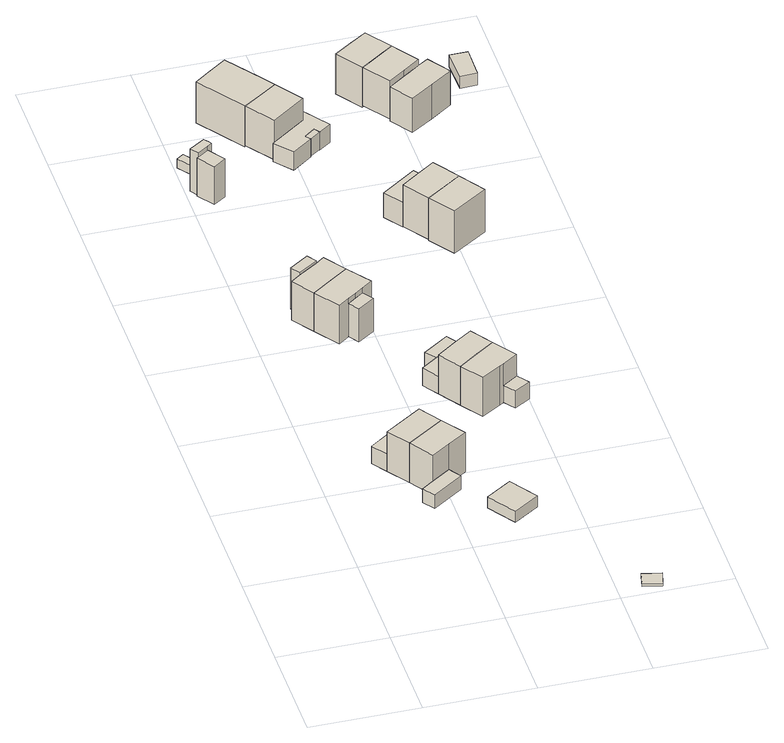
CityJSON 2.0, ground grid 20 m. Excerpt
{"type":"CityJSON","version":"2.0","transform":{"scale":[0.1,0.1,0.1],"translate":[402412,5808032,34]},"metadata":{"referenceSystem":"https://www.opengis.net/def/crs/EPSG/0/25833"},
"CityObjects":{
"building1":{"type":"Building","attributes":{"Gemeindeschluessel":"11000009","BezugspunktDach":"2200","function":"51009_1610","measuredHeight":3.52,"storeysAboveGround":0},"address":[{"country":"Germany","locality":"Berlin"}],"geometry":[{"type":"Solid","lod":"1","boundaries":[[[[0,1,2,3,4]],[[5,6,7,8,9]],[[5,9,4,3]],[[6,5,3,2]],[[7,6,2,1]],[[8,7,1,0]],[[9,8,0,4]]]]}]},
"building2":{"type":"Building","attributes":{"Gemeindeschluessel":"11000009","function":"31001_1010"},"address":[{"country":"Germany","locality":"Berlin","thoroughfareNumber":"52G","thoroughfareName":"Falkenbrunnstraße"}],"children":["building2-1","building2-2"]},
"building2-1":{"type":"BuildingPart","attributes":{"BezugspunktDach":"2200","measuredHeight":9.89,"storeysAboveGround":2},"parents":["building2"],"geometry":[{"type":"MultiSurface","lod":"1","boundaries":[[[10,11,12,13]],[[14,15,16,17]],[[18,19,17,13,12]],[[15,14,12,11]],[[16,15,11,10]],[[17,16,10,13]],[[14,17,19,18]]]}]},
"building2-2":{"type":"BuildingPart","attributes":{"BezugspunktDach":"2200","measuredHeight":4.22,"storeysAboveGround":2},"parents":["building2"],"geometry":[{"type":"Solid","lod":"1","boundaries":[[[[19,18,20,21]],[[22,14,17,23]],[[22,23,21,20]],[[14,22,20,18]],[[23,17,19,21]],[[17,14,18,19]]]]}]},
"building3":{"type":"Building","attributes":{"Gemeindeschluessel":"11000009","BezugspunktDach":"2200","function":"31001_1010","measuredHeight":9.9,"storeysAboveGround":2},"address":[{"country":"Germany","locality":"Berlin","thoroughfareNumber":"52H","thoroughfareName":"Falkenbrunnstraße"}],"geometry":[{"type":"Solid","lod":"1","boundaries":[[[[24,25,26,11,27,10]],[[28,15,29,6,5,16]],[[28,16,10,27]],[[15,28,27,11]],[[29,15,11,26]],[[6,29,26,25]],[[5,6,25,24]],[[16,5,24,10]]]]}]},
"building4":{"type":"Building","attributes":{"Gemeindeschluessel":"11000009","BezugspunktDach":"2200","function":"31001_2463","measuredHeight":2.3,"storeysAboveGround":1},"address":[{"country":"Germany","locality":"Berlin","thoroughfareNumber":"52H (1)","thoroughfareName":"Falkenbrunnstraße"}],"geometry":[{"type":"Solid","lod":"1","boundaries":[[[[30,31,32,33]],[[34,35,36,37]],[[34,37,33,32]],[[35,34,32,31]],[[36,35,31,30]],[[37,36,30,33]]]]}]},
"building5":{"type":"Building","attributes":{"Gemeindeschluessel":"11000009","function":"31001_1010"},"address":[{"country":"Germany","locality":"Berlin","thoroughfareNumber":"54E","thoroughfareName":"Falkenbrunnstraße"}],"children":["building5-1","building5-2"]},
"building5-1":{"type":"BuildingPart","attributes":{"BezugspunktDach":"2200","measuredHeight":9.95,"storeysAboveGround":2},"parents":["building5"],"geometry":[{"type":"Solid","lod":"1","boundaries":[[[[38,39,40,41,42,43,44,45]],[[46,47,48,49,50,51,52,53]],[[46,53,45,44]],[[49,48,42,41]],[[50,49,41,40]],[[51,50,40,39]],[[52,51,39,38]],[[53,52,38,45]],[[47,46,44,43]],[[48,47,43,42]]]]}]},
"building5-2":{"type":"BuildingPart","attributes":{"BezugspunktDach":"2200","measuredHeight":8.58,"storeysAboveGround":2},"parents":["building5"],"geometry":[{"type":"Solid","lod":"1","boundaries":[[[[54,55,56,57]],[[58,48,46,59]],[[58,59,57,56]],[[48,58,56,55]],[[46,48,55,54],[47,46,44,43],[48,47,43,42]],[[59,46,54,57]],[[44,46,47,43]],[[43,47,48,42]]]]}]},
"building6":{"type":"Building","attributes":{"Gemeindeschluessel":"11000009","function":"31001_1010"},"address":[{"country":"Germany","locality":"Berlin","thoroughfareNumber":"54F","thoroughfareName":"Falkenbrunnstraße"}],"children":["building6-1","building6-2"]},
"building6-1":{"type":"BuildingPart","attributes":{"BezugspunktDach":"2200","measuredHeight":9.95,"storeysAboveGround":2},"parents":["building6"],"geometry":[{"type":"MultiSurface","lod":"1","boundaries":[[[60,61,62,63,64,40,39,38]],[[51,50,65,66,67,68,69,52]],[[51,52,38,39]],[[50,51,39,40]],[[65,50,40,64]],[[66,65,64,63]],[[70,71,63,62]],[[67,66,72,73,74]],[[75,70,74,76,68,67,62,61]],[[69,68,61,60]],[[52,69,60,38]],[[74,73,72,71,70]],[[76,74,70,75]]]}]},
"building6-2":{"type":"BuildingPart","attributes":{"BezugspunktDach":"2200","measuredHeight":6.99,"storeysAboveGround":2},"parents":["building6"],"geometry":[{"type":"MultiSurface","lod":"1","boundaries":[[[77,78,71,75]],[[73,79,80,76]],[[79,73,71,78]],[[80,79,78,77]],[[76,80,77,75]],[[73,74,70,71]],[[76,75,70,74]]]}]},
"building7":{"type":"Building","attributes":{"Gemeindeschluessel":"11000009","BezugspunktDach":"2200","function":"31001_2000","measuredHeight":8.92,"storeysAboveGround":1},"address":[{"country":"Germany","locality":"Berlin","thoroughfareNumber":"54C (1)","thoroughfareName":"Falkenbrunnstraße"}],"geometry":[{"type":"Solid","lod":"1","boundaries":[[[[81,82,83,84,85,86]],[[87,88,89,90,91,92]],[[87,92,86,85]],[[88,87,85,84]],[[89,88,84,83]],[[90,89,83,82]],[[91,90,82,81]],[[92,91,81,86]]]]}]},
"building8":{"type":"Building","attributes":{"Gemeindeschluessel":"11000009","BezugspunktDach":"2200","function":"31001_2000","measuredHeight":9.57,"storeysAboveGround":1},"address":[{"country":"Germany","locality":"Berlin","thoroughfareNumber":"54D (1)","thoroughfareName":"Falkenbrunnstraße"}],"geometry":[{"type":"Solid","lod":"1","boundaries":[[[[93,94,95,96,97]],[[98,99,100,101,102]],[[98,102,97,96]],[[99,98,96,95]],[[100,99,95,94]],[[101,100,94,93]],[[102,101,93,97]]]]}]},
"building9":{"type":"Building","attributes":{"Gemeindeschluessel":"11000009","BezugspunktDach":"2200","function":"31001_2000","measuredHeight":1.89,"storeysAboveGround":1},"address":[{"country":"Germany","locality":"Berlin","thoroughfareNumber":"56C (2)","thoroughfareName":"Falkenbrunnstraße"}],"geometry":[{"type":"Solid","lod":"1","boundaries":[[[[103,104,105,106,107,108]],[[109,110,111,112,113,114]],[[109,114,108,107]],[[110,109,107,106]],[[111,110,106,105]],[[112,111,105,104]],[[113,112,104,103]],[[114,113,103,108]]]]}]},
"building10":{"type":"Building","attributes":{"Gemeindeschluessel":"11000009","BezugspunktDach":"2200","function":"31001_2000","measuredHeight":2.04,"storeysAboveGround":1},"address":[{"country":"Germany","locality":"Berlin","thoroughfareNumber":"56D (1)","thoroughfareName":"Falkenbrunnstraße"}],"geometry":[{"type":"Solid","lod":"1","boundaries":[[[[115,116,117,104,103]],[[118,119,120,121,122]],[[118,122,103,104]],[[119,118,104,117]],[[120,119,117,116]],[[121,120,116,115]],[[122,121,115,103]]]]}]},
"building11":{"type":"Building","attributes":{"Gemeindeschluessel":"11000009","BezugspunktDach":"2200","function":"31001_2000","measuredHeight":0.516,"storeysAboveGround":1},"address":[{"country":"Germany","locality":"Berlin","thoroughfareNumber":"52H (2)","thoroughfareName":"Falkenbrunnstraße"}],"geometry":[{"type":"Solid","lod":"1","boundaries":[[[[123,124,125,126]],[[127,128,129,130]],[[127,130,126,125]],[[128,127,125,124]],[[129,128,124,123]],[[130,129,123,126]]]]}]},
"building12":{"type":"Building","attributes":{"Gemeindeschluessel":"11000009","function":"31001_1010"},"address":[{"country":"Germany","locality":"Berlin","thoroughfareNumber":"54G","thoroughfareName":"Falkenbrunnstraße"}],"children":["building12-1","building12-2"]},
"building12-1":{"type":"BuildingPart","attributes":{"BezugspunktDach":"2200","measuredHeight":9.7,"storeysAboveGround":2},"parents":["building12"],"geometry":[{"type":"MultiSurface","lod":"1","boundaries":[[[131,132,133,134,135,136]],[[137,138,139,140,141,142]],[[143,144,136,135]],[[145,143,135,134]],[[139,138,134,133]],[[140,139,133,132]],[[141,140,132,131]],[[142,141,131,136]],[[137,142,144,143]],[[138,137,143,145]]]}]},
"building12-2":{"type":"BuildingPart","attributes":{"BezugspunktDach":"2200","measuredHeight":3.74,"storeysAboveGround":2},"parents":["building12"],"geometry":[{"type":"MultiSurface","lod":"1","boundaries":[[[144,145,146,147,148]],[[149,150,138,142,151]],[[149,151,148,147]],[[150,149,147,146]],[[138,150,146,145]],[[151,142,144,148]],[[142,137,143,144,152]],[[138,145,143,137]]]}]},
"building13":{"type":"Building","attributes":{"Gemeindeschluessel":"11000009","BezugspunktDach":"2200","function":"31001_2000","measuredHeight":3.48,"storeysAboveGround":1},"address":[{"country":"Germany","locality":"Berlin","thoroughfareNumber":"54G (1)","thoroughfareName":"Falkenbrunnstraße"}],"geometry":[{"type":"Solid","lod":"1","boundaries":[[[[153,154,155,156,157]],[[158,159,150,149,160]],[[158,160,157,156]],[[159,158,156,155]],[[150,159,155,154]],[[149,150,154,153]],[[160,149,153,157]]]]}]},
"building14":{"type":"Building","attributes":{"Gemeindeschluessel":"11000009","function":"31001_1010"},"address":[{"country":"Germany","locality":"Berlin","thoroughfareNumber":"54H","thoroughfareName":"Falkenbrunnstraße"}],"children":["building14-1","building14-2"]},
"building14-1":{"type":"BuildingPart","attributes":{"BezugspunktDach":"2200","measuredHeight":9.68,"storeysAboveGround":2},"parents":["building14"],"geometry":[{"type":"MultiSurface","lod":"1","boundaries":[[[161,162,163,164,133,132,131]],[[140,139,165,166,167,168,141]],[[140,141,131,132]],[[139,140,132,133]],[[165,139,133,164]],[[169,170,171,172,166,165,164,163]],[[167,166,163,162]],[[168,167,162,161]],[[141,168,161,131]],[[172,171,170,169]]]}]},
"building14-2":{"type":"BuildingPart","attributes":{"BezugspunktDach":"2200","measuredHeight":3.5,"storeysAboveGround":2},"parents":["building14"],"geometry":[{"type":"Solid","lod":"1","boundaries":[[[[173,174,170,169]],[[171,175,176,172]],[[175,171,170,174]],[[176,175,174,173]],[[172,176,173,169]],[[172,169,170,171]]]]}]},
"building15":{"type":"Building","attributes":{"Gemeindeschluessel":"11000009","function":"31001_1010"},"address":[{"country":"Germany","locality":"Berlin","thoroughfareNumber":"56C","thoroughfareName":"Falkenbrunnstraße"}],"children":["building15-1","building15-2"]},
"building15-1":{"type":"BuildingPart","attributes":{"BezugspunktDach":"2200","measuredHeight":10.54,"storeysAboveGround":2},"parents":["building15"],"geometry":[{"type":"MultiSurface","lod":"1","boundaries":[[[177,178,179,180,181,182,183]],[[184,185,186,187,188,189,190]],[[184,190,183,182]],[[185,184,182,181]],[[186,185,181,180]],[[191,192,193,194,187,186,180,179]],[[188,187,179,178]],[[189,188,178,177]],[[190,189,177,183]],[[194,193,192,191]]]}]},
"building15-2":{"type":"BuildingPart","attributes":{"BezugspunktDach":"2200","measuredHeight":5.9,"storeysAboveGround":2},"parents":["building15"],"geometry":[{"type":"MultiSurface","lod":"1","boundaries":[[[191,195,196,192]],[[197,198,194,193]],[[197,193,192,196]],[[198,197,196,195]],[[194,198,195,191]],[[194,199,191,192,193]]]}]},
"building16":{"type":"Building","attributes":{"Gemeindeschluessel":"11000009","function":"31001_1010"},"address":[{"country":"Germany","locality":"Berlin","thoroughfareNumber":"56D","thoroughfareName":"Falkenbrunnstraße"}],"children":["building16-1","building16-2"]},
"building16-1":{"type":"BuildingPart","attributes":{"BezugspunktDach":"2200","measuredHeight":10.32,"storeysAboveGround":2},"parents":["building16"],"geometry":[{"type":"MultiSurface","lod":"1","boundaries":[[[200,201,179,178,177]],[[202,203,204,205,206]],[[202,206,177,178]],[[203,202,178,179]],[[207,208,179,201]],[[209,207,204,201,200]],[[206,205,200,177]],[[204,203,208,207]],[[205,204,207,209]]]}]},
"building16-2":{"type":"BuildingPart","attributes":{"BezugspunktDach":"2200","measuredHeight":3.85,"storeysAboveGround":2},"parents":["building16"],"geometry":[{"type":"Solid","lod":"1","boundaries":[[[[210,211,212,213,214,215,216,208,207,209,217]],[[205,204,203,218,219,220,221,222,223,224,225]],[[205,225,217,209]],[[218,203,208,216]],[[219,218,216,215]],[[220,219,215,214]],[[221,220,214,213]],[[222,221,213,212]],[[223,222,212,211]],[[224,223,211,210]],[[225,224,210,217]],[[204,205,209,207]],[[203,204,207,208]]]]}]},
"building17":{"type":"Building","attributes":{"Gemeindeschluessel":"11000009","BezugspunktDach":"2200","function":"51009_1610","measuredHeight":3.62,"storeysAboveGround":0},"address":[{"country":"Germany","locality":"Berlin"}],"geometry":[{"type":"Solid","lod":"1","boundaries":[[[[211,214,213,212]],[[226,227,228,229]],[[226,229,212,213]],[[227,226,213,214]],[[228,227,214,211]],[[229,228,211,212]]]]}]},
"building18":{"type":"Building","attributes":{"Gemeindeschluessel":"11000009","function":"31001_1010"},"address":[{"country":"Germany","locality":"Berlin","thoroughfareNumber":"56E","thoroughfareName":"Falkenbrunnstraße"}],"children":["building18-1","building18-2","building18-3"]},
"building18-1":{"type":"BuildingPart","attributes":{"BezugspunktDach":"2200","measuredHeight":10.7,"storeysAboveGround":2},"parents":["building18"],"geometry":[{"type":"MultiSurface","lod":"1","boundaries":[[[230,231,232,233,234,235,236,237]],[[238,239,240,241,242,243,244,245]],[[246,247,245,237,236]],[[248,246,238,236,235]],[[240,239,235,234]],[[249,250,234,233]],[[241,240,251,252,253]],[[242,241,253,254,255,249,233,232]],[[243,242,232,231]],[[244,243,231,230]],[[245,244,230,237]],[[238,245,247,246]],[[239,238,246,248]],[[253,252,251,250,249]],[[249,255,254,253]]]}]},
"building18-2":{"type":"BuildingPart","attributes":{"BezugspunktDach":"2200","measuredHeight":3.18,"storeysAboveGround":2},"parents":["building18"],"geometry":[{"type":"MultiSurface","lod":"1","boundaries":[[[255,256,257,250]],[[258,259,254,252]],[[258,252,250,257]],[[259,258,257,256]],[[254,259,256,255]],[[253,249,250,252]],[[254,255,249,253]]]}]},
"building18-3":{"type":"BuildingPart","attributes":{"BezugspunktDach":"2200","measuredHeight":5.84,"storeysAboveGround":2},"parents":["building18"],"geometry":[{"type":"MultiSurface","lod":"1","boundaries":[[[247,248,260,261]],[[262,263,264,265]],[[262,265,261,260]],[[263,262,260,248]],[[264,263,248,239,238,245]],[[265,264,247,261]],[[245,238,246,247]],[[246,238,239,248]]]}]},
"building19":{"type":"Building","attributes":{"Gemeindeschluessel":"11000009","BezugspunktDach":"2200","function":"31001_1010","measuredHeight":10.88,"storeysAboveGround":2},"address":[{"country":"Germany","locality":"Berlin","thoroughfareNumber":"56F","thoroughfareName":"Falkenbrunnstraße"}],"geometry":[{"type":"Solid","lod":"1","boundaries":[[[[266,267,232,231,230]],[[268,269,270,271,272]],[[268,272,230,231]],[[269,268,231,232]],[[270,269,232,267]],[[271,270,267,266]],[[272,271,266,230]]]]}]},
"building20":{"type":"Building","attributes":{"Gemeindeschluessel":"11000009","BezugspunktDach":"2200","function":"31001_1010","measuredHeight":9.91,"storeysAboveGround":2},"address":[{"country":"Germany","locality":"Berlin","thoroughfareNumber":"58D","thoroughfareName":"Falkenbrunnstraße"}],"geometry":[{"type":"Solid","lod":"1","boundaries":[[[[273,274,275,276,277]],[[278,279,280,281,282]],[[278,282,277,276]],[[279,278,276,275]],[[280,279,275,274]],[[281,280,274,273]],[[282,281,273,277]]]]}]},
"building21":{"type":"Building","attributes":{"Gemeindeschluessel":"11000009","function":"31001_1010"},"address":[{"country":"Germany","locality":"Berlin","thoroughfareNumber":"58E","thoroughfareName":"Falkenbrunnstraße"}],"children":["building21-1","building21-2"]},
"building21-1":{"type":"BuildingPart","attributes":{"BezugspunktDach":"2200","measuredHeight":9.53,"storeysAboveGround":2},"parents":["building21"],"geometry":[{"type":"MultiSurface","lod":"1","boundaries":[[[283,284,285,274,286,273]],[[287,288,289,290,291,292]],[[287,292,273,286]],[[288,287,286,274]],[[289,288,274,285]],[[293,294,295,294,296,285,284]],[[297,293,290,284,283]],[[292,291,283,273]],[[290,295,294,293]],[[289,296,294,295]],[[291,290,293,297]]]}]},
"building21-2":{"type":"BuildingPart","attributes":{"BezugspunktDach":"2200","measuredHeight":9.03,"storeysAboveGround":2},"parents":["building21"],"geometry":[{"type":"MultiSurface","lod":"1","boundaries":[[[298,299,300,301,296,294,297]],[[302,303,304,305,306,307,308]],[[302,308,297,291,290,295]],[[303,302,294,295,289,296]],[[304,303,296,301]],[[305,304,301,300]],[[306,305,300,299]],[[307,306,299,298]],[[308,307,298,297]],[[295,290,293,294]],[[293,290,291,297]],[[296,289,295,294]]]}]},
"building22":{"type":"Building","attributes":{"Gemeindeschluessel":"11000009","BezugspunktDach":"2200","function":"31001_2000","measuredHeight":2.52,"storeysAboveGround":1},"address":[{"country":"Germany","locality":"Berlin","thoroughfareNumber":"58E (1)","thoroughfareName":"Falkenbrunnstraße"}],"geometry":[{"type":"Solid","lod":"1","boundaries":[[[[309,310,311,312]],[[313,314,315,316]],[[313,316,312,311]],[[314,313,311,310]],[[315,314,310,309]],[[316,315,309,312]]]]}]}
},
"vertices":[
[166,315,38],[222,353,38],[207,375,38],[173,352,38],[150,336,38],[173,352,9],[207,375,9],[222,353,9],[166,315,9],[150,336,9],
[144,395,92],[212,441,92],[185,481,92],[116,435,92],[185,481,9],[212,441,9],[144,395,9],[116,435,9],[185,481,45],[116,435,45],
[164,510,45],[97,463,45],[164,510,9],[97,463,9],
[173,352,92],[207,375,92],[242,398,92],[178,418,92],[178,418,9],[242,398,9],
[286,246,29],[333,277,29],[299,328,29],[252,297,29],[299,328,6],[333,277,6],[286,246,6],[252,297,6],
[103,837,90],[138,862,90],[172,886,90],[144,926,90],[129,914,90],[109,901,90],[94,891,90],[75,877,90],[94,891,9],[109,901,9],[129,914,9],[144,926,9],[172,886,9],[138,862,9],[103,837,9],[75,877,9],
[94,891,95],[129,914,95],[117,931,95],[82,907,95],[117,931,9],[82,907,9],
[134,792,90],[154,806,90],[169,817,90],[184,828,90],[204,842,90],[204,842,9],[184,828,9],[169,817,9],[154,806,9],[134,792,9],[169,817,80],[184,828,80],[184,828,45],[184,828,10],[169,817,10],[154,806,80],[154,806,10],
[167,787,80],[198,808,80],[198,808,10],[167,787,10],
[18,1250,96],[38,1264,96],[47,1270,96],[43,1276,96],[37,1284,96],[8,1265,96],[37,1284,7],[43,1276,7],[47,1270,7],[38,1264,7],[18,1250,7],[8,1265,7],
[37,1217,88],[60,1233,88],[38,1264,88],[18,1250,88],[15,1248,88],[18,1250,8],[38,1264,8],[60,1233,8],[37,1217,8],[15,1248,8],
[33,1291,27],[55,1307,27],[35,1333,27],[26,1327,27],[17,1340,27],[4,1331,27],[17,1340,8],[26,1327,8],[35,1333,8],[55,1307,8],[33,1291,8],[4,1331,8],
[37,1284,27],[43,1276,27],[62,1296,27],[55,1307,6],[62,1296,6],[43,1276,6],[37,1284,6],[33,1291,6],
[475,8,14],[482,36,14],[447,44,14],[441,16,14],[447,44,9],[482,36,9],[475,8,9],[441,16,9],
[284,577,90],[319,602,90],[353,626,90],[326,666,90],[291,642,90],[257,617,90],[291,642,8],[326,666,8],[353,626,8],[319,602,8],[284,577,8],[257,617,8],[291,642,45],[257,617,45],[326,666,45],
[306,694,45],[272,670,45],[237,646,45],[272,670,8],[306,694,8],[237,646,8],[257,617,22],
[272,670,40],[306,694,40],[317,701,40],[301,725,40],[254,692,40],[301,725,8],[317,701,8],[254,692,8],
[312,537,90],[348,560,90],[355,564,90],[383,583,90],[383,583,8],[355,564,8],[348,560,8],[312,537,8],[355,564,45],[383,583,45],[383,583,9],[355,564,9],
[370,543,45],[399,561,45],[399,561,9],[370,543,9],
[130,1359,91],[162,1381,91],[194,1403,91],[174,1431,91],[131,1490,91],[100,1468,91],[69,1445,91],[100,1468,5],[131,1490,5],[174,1431,5],[194,1403,5],[162,1381,5],[130,1359,5],[69,1445,5],[194,1403,69],[174,1431,69],[174,1431,10],[194,1403,10],
[208,1413,69],[188,1440,69],[188,1440,10],[208,1413,10],[194,1403,51],
[167,1308,91],[229,1353,91],[162,1381,8],[194,1403,8],[229,1353,8],[167,1308,8],[130,1359,8],[229,1353,46],[194,1403,46],[167,1308,46],
[190,1272,46],[227,1299,46],[220,1309,46],[240,1324,46],[247,1313,46],[269,1329,46],[208,1413,46],[163,1304,46],[208,1413,8],[269,1329,8],[247,1313,8],[240,1324,8],[220,1309,8],[227,1299,8],[190,1272,8],[163,1304,8],
[240,1324,10],[247,1313,10],[227,1299,10],[220,1309,10],
[356,1030,94],[389,1053,94],[421,1075,94],[411,1090,94],[403,1102,94],[389,1122,94],[356,1099,94],[324,1076,94],[356,1099,7],[389,1122,7],[403,1102,7],[411,1090,7],[421,1075,7],[389,1053,7],[356,1030,7],[324,1076,7],[356,1099,57],[324,1076,57],[389,1122,57],[411,1090,42],[403,1102,42],[403,1102,25],[403,1102,10],[411,1090,10],[418,1080,10],[418,1080,42],
[436,1092,42],[420,1114,42],[420,1114,10],[436,1092,10],
[365,1156,57],[300,1110,57],[365,1156,6],[389,1122,6],[324,1076,6],[300,1110,6],
[388,984,94],[453,1027,94],[389,1053,5],[421,1075,5],[453,1027,5],[388,984,5],[356,1030,5],
[348,1410,89],[411,1454,89],[378,1501,89],[347,1480,89],[315,1458,89],[347,1480,5],[378,1501,5],[411,1454,5],[348,1410,5],[315,1458,5],
[382,1362,89],[413,1384,89],[444,1406,89],[380,1432,89],[380,1432,9],[411,1454,9],[444,1406,9],[413,1384,9],[382,1362,9],[348,1410,9],[413,1384,77],[422,1390,77],[422,1390,9],[444,1406,77],[382,1362,77],
[410,1321,77],[451,1349,77],[491,1377,77],[463,1418,77],[422,1390,5],[444,1406,5],[463,1418,5],[491,1377,5],[451,1349,5],[410,1321,5],[382,1362,5],
[519,1415,31],[549,1416,31],[550,1477,31],[517,1477,31],[550,1477,6],[549,1416,6],[519,1415,6],[517,1477,6]
]}
